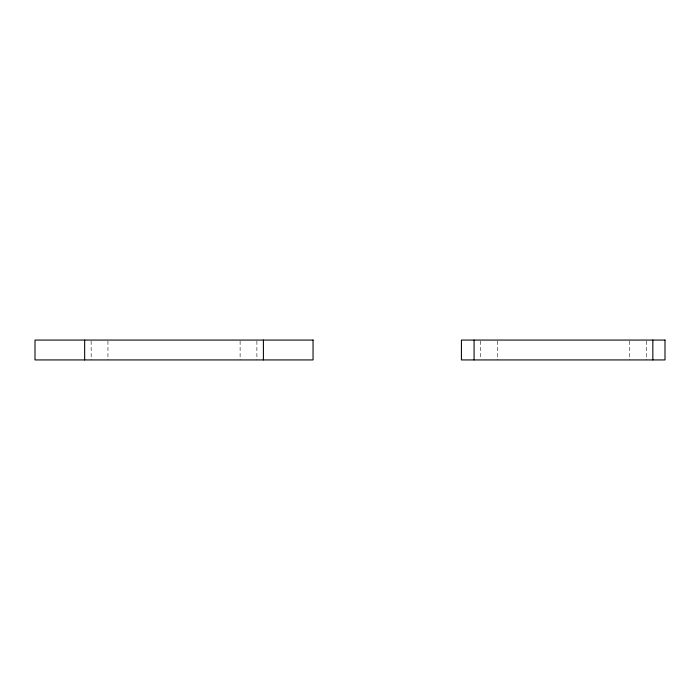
<?xml version="1.0" encoding="UTF-8"?>
<svg xmlns="http://www.w3.org/2000/svg" width="700" height="700" viewBox="0 0 700 700"><rect width="100%" height="100%" fill="white"/><g stroke="black" fill="none" stroke-linecap="round" stroke-linejoin="round"><path stroke-width="0.53" stroke-dasharray="3.5 2.62" d="M646.327 341.119L646.327 359.931M629.545 341.119L629.545 359.931M497.376 341.119L497.376 359.931M480.594 341.119L480.594 358.881M256.891 341.119L256.891 359.931M240.109 341.119L240.109 359.931M107.94 341.119L107.94 359.931M91.157 341.119L91.157 359.931"/><path stroke-width="1.05" d="M652.837 340.069L652.837 359.931M474.084 340.069L474.084 359.931M263.401 340.069L263.401 359.931M84.656 340.069L84.656 359.931M313.049 340.069L35 340.069L35 359.931L313.049 359.931L313.049 340.069M665 340.069L461.423 340.069L461.423 359.931L665 359.931L665 340.069"/></g></svg>
